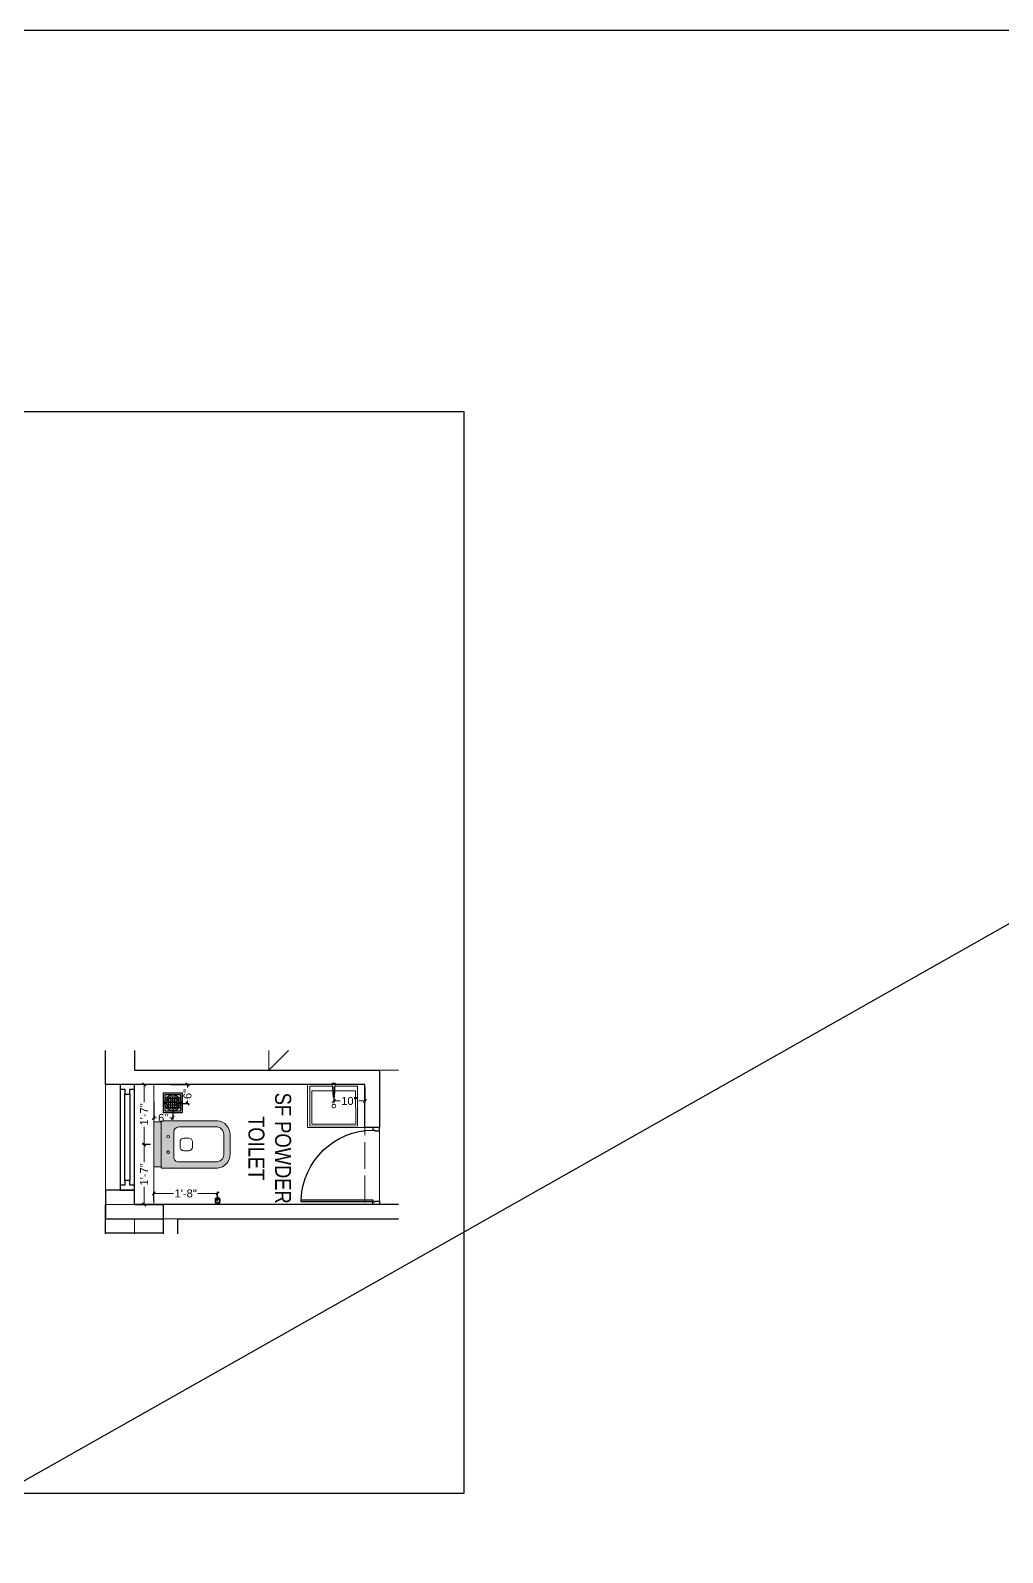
# Model space of a CAD drawing. Header units: millimetres. Extents: x 56222 to 3066687, y -650199 to -121287.
# Drawn here: x 157522.6 to 157826.2, y -177876.4 to -177400.9 of the extents above; entities that cross this region are included whole.
import ezdxf

# ---------------------------------------------------------------- set-up
doc = ezdxf.new("R2010")
doc.units = ezdxf.units.MM
doc.header["$MEASUREMENT"] = 0
doc.header["$PDMODE"] = 35
doc.linetypes.add('ACAD_ISO02W100', pattern=[15, 12, -3])
doc.linetypes.add('ACAD_ISO04W100', pattern=[30, 24, -3, 0, -3])
doc.layers.get('Defpoints').update_dxf_attribs({"color": 220})
for name, color, linetype in [('AR DOOR', 40, 'Continuous'), ('AR ELE-5', 134, 'Continuous'), ('SANIT', 232, 'Continuous'), ('WC-DET', 8, 'Continuous')]:
    doc.layers.add(name, color=color, linetype=linetype)
for name, color, linetype, lineweight in [('COLUMN', 1, 'Continuous', 30), ('dim05', 1, 'Continuous', 13), ('FIRST FLOOR_( STAIR )', 251, 'Continuous', 9), ('FURNITURE', 32, 'Continuous', 9), ('SECOND FLOOR', 7, 'Continuous', 9), ('SECOND FLOOR ( PLine )', 7, 'Continuous', 30), ('SECOND FLOOR ( TEXT )', 7, 'Continuous', 9), ('TILE', 14, 'Continuous', 9), ('wall', 7, 'Continuous', 30), ('XX~SLAB ( BEAM )~ ( DIM )', 7, 'Continuous', 9)]:
    doc.layers.add(name, color=color, linetype=linetype, lineweight=lineweight)
doc.layers.add('XX~SLAB ( PLINE )', color=251, linetype='Continuous', plot=False)
doc.styles.add('Arial', font='arial.ttf')
doc.styles.add("Cn_BT_0'-0", font='swissc.ttf')
doc.styles.get("Standard").update_dxf_attribs({"font": 'arial.ttf', "height": 6})
doc.dimstyles.new('ISO-25', dxfattribs={"dimtxt": 2.5, "dimasz": 1, "dimexe": 0.5, "dimexo": 1, "dimtad": 0, "dimdec": 1, "dimlunit": 4, "dimtxsty": 'Standard', "dimblk": 'OBLIQUE', "dimcen": 2.5, "dimclrd": 1, "dimclre": 1, "dimclrt": 5, "dimadec": 0, "dimazin": 0, "dimtfac": 1, "dimtdec": 1, "dimtmove": 0, "dimatfit": 3, "dimfxl": 1, "dimlwd": -1, "dimarcsym": 0})

# ---------------------------------------------------------------- blocks, each defined once
blk = doc.blocks.new('A$C3EC62B37')
at = {"layer": 'FURNITURE', "lineweight": 30, "ltscale": 0.25, "true_color": 0xffffff}
h = blk.add_hatch(color=7, dxfattribs=at)
h.dxf.hatch_style = 1
h.paths.add_polyline_path([(-12.22, 0), (-12.22, 2.35), (-26.26, 2.35), (-26.26, 0)])
h.paths.add_polyline_path([(-26.26, 2.35), (-12.22, 2.35, 0.414214), (-11.83, 2.74), (-11.83, 19.96, 0.388639), (-16.24, 23.87), (-22.38, 23.87, 0.379499), (-26.65, 19.96), (-26.65, 2.74, 0.414214)])
h.paths.add_polyline_path([(-15.35, 6.26), (-23.13, 6.26, -0.414214), (-24.7, 7.83), (-24.7, 19.96, -0.349567), (-22.37, 21.91), (-16.24, 21.91, -0.364948), (-13.78, 19.96), (-13.78, 7.83, -0.414214)], flags=16)
h.paths.add_polyline_path([(-18.46, 8.22), (-20.02, 8.22, -0.414214), (-21.2, 9.39), (-21.2, 10.96, -0.414214), (-20.02, 12.13), (-18.46, 12.13, -0.414214), (-17.28, 10.96), (-17.28, 9.39, -0.414214)], flags=0)
h.paths.add_polyline_path([(-22.06, 4.53, -1), (-21.27, 4.53, -1)], flags=16)
at = {"layer": 'FURNITURE', "color": 0, "linetype": 'ByBlock', "lineweight": -2}
for p, q in [((-22.24, 23.87), (-16.24, 23.87)), ((-26.65, 2.74), (-26.65, 19.96)), ((-24.7, 7.83), (-24.7, 19.96)), ((-22.24, 21.91), (-16.24, 21.91)), ((-13.78, 7.83), (-13.78, 19.96)), ((-11.83, 2.74), (-11.83, 19.96)), ((-21.2, 9.39), (-21.2, 10.96)), ((-20.02, 12.13), (-18.46, 12.13)), ((-17.28, 9.39), (-17.28, 10.96)), ((-23.13, 6.26), (-15.35, 6.26)), ((-20.02, 8.22), (-18.46, 8.22)), ((-26.26, 2.35), (-12.22, 2.35)), ((-26.26, 2.35), (-26.26, 0)), ((-26.26, 0), (-12.22, 0)), ((-26.26, 0), (-12.22, 0)), ((-12.22, 2.35), (-12.22, 0))]:
    blk.add_line(p, q, dxfattribs=at)
for centre in [(-21.66, 4.53), (-16.81, 4.53)]:
    blk.add_circle(centre, 0.391, dxfattribs=at)
for centre, radius, start, end in [((-22.31, 19.5), 4.37, 89.0873, 174.0395), ((-16.17, 19.5), 4.37, 5.9605, 90.9127), ((-22.31, 19.48), 2.44, 88.437, 168.6348), ((-16.17, 19.48), 2.44, 11.3652, 91.563), ((-20.02, 10.96), 1.17, 90, 180), ((-18.46, 10.96), 1.17, 0, 90), ((-23.13, 7.83), 1.57, 180, 270), ((-20.02, 9.39), 1.17, 180, 270), ((-18.46, 9.39), 1.17, 270, 0), ((-15.35, 7.83), 1.57, 270, 0), ((-26.26, 2.74), 0.391, 180, 270), ((-12.22, 2.74), 0.391, 270, 0)]:
    blk.add_arc(centre, radius, start, end, dxfattribs=at)
blk = doc.blocks.new('*U118')
for points in [[(-40, 0), (0, 0), (0, 30), (10, 30), (10, 100), (-40, 100)], [(0, 0), (0, -1120), (30, -1120), (30, 0)], [(1160, 0), (1120, 0), (1120, 30), (1110, 30), (1110, 100), (1160, 100)]]:
    blk.add_lwpolyline(points, close=True)
at = {"layer": 'AR ELE-5', "linetype": 'ByBlock', "ltscale": 15}
blk.add_arc((-2, 1), 1122, 272.373, 359.9653, dxfattribs=at)
blk = doc.blocks.new('_Oblique')
at = {"layer": 'wall', "color": 0, "lineweight": -2}
blk.add_line((-0.5, -0.5), (0.5, 0.5), dxfattribs=at)
blk = doc.blocks.new('*D505')
at = {"layer": 'Defpoints', "color": 0, "lineweight": 25, "transparency": 16777216}
for p in [(157561.05, -177730.18), (157558.06, -177748.93), (157561.05, -177748.93)]:
    blk.add_point(p, dxfattribs=at)
at = {"layer": 'dim05', "color": 1, "linetype": 'Continuous', "lineweight": -2, "transparency": 16777216}
for p, q in [((157560.05, -177730.18), (157557.56, -177730.18)), ((157560.05, -177748.93), (157557.56, -177748.93))]:
    blk.add_line(p, q, dxfattribs=at)
at = {"layer": 'dim05', "color": 1, "linetype": 'Continuous', "transparency": 16777216}
for p, q in [((157558.06, -177730.18), (157558.06, -177735.72)), ((157558.06, -177748.93), (157558.06, -177743.38))]:
    blk.add_line(p, q, dxfattribs=at)
at = {"layer": 'dim05', "color": 1, "transparency": 16777216}
for p, rotation in [((157558.06, -177730.18), 90), ((157558.06, -177748.93), 270)]:
    blk.add_blockref('_Oblique', p, dxfattribs=dict(at, rotation=rotation))
at = {"layer": 'dim05', "color": 5, "lineweight": 25, "transparency": 16777216, "insert": (157558.06, -177739.55), "char_height": 2.5, "attachment_point": 5, "rotation": 90, "style": 'Arial'}
blk.add_mtext('1\'-7"', dxfattribs=at)
blk = doc.blocks.new('*D506')
at = {"layer": 'Defpoints', "color": 0, "lineweight": 25, "transparency": 16777216}
for p in [(157561.05, -177748.93), (157558.06, -177767.68), (157559.82, -177767.68)]:
    blk.add_point(p, dxfattribs=at)
at = {"layer": 'dim05', "color": 1, "linetype": 'Continuous', "lineweight": -2, "transparency": 16777216}
for p, q in [((157560.05, -177748.93), (157557.56, -177748.93)), ((157558.82, -177767.68), (157557.56, -177767.68))]:
    blk.add_line(p, q, dxfattribs=at)
at = {"layer": 'dim05', "color": 1, "linetype": 'Continuous', "transparency": 16777216}
for p, q in [((157558.06, -177748.93), (157558.06, -177754.47)), ((157558.06, -177767.68), (157558.06, -177762.13))]:
    blk.add_line(p, q, dxfattribs=at)
at = {"layer": 'dim05', "color": 1, "transparency": 16777216}
for p, rotation in [((157558.06, -177748.93), 90), ((157558.06, -177767.68), 270)]:
    blk.add_blockref('_Oblique', p, dxfattribs=dict(at, rotation=rotation))
at = {"layer": 'dim05', "color": 5, "lineweight": 25, "transparency": 16777216, "insert": (157558.06, -177758.3), "char_height": 2.5, "attachment_point": 5, "rotation": 90, "style": 'Arial'}
blk.add_mtext('1\'-7"', dxfattribs=at)
blk = doc.blocks.new('A$C775F2B7C')
at = {"layer": 'WC-DET', "color": 7}
for points in [[(0.02, 0.076), (0.007, 0.076, 0.150223), (0, 0.06), (0, 0.037), (0.007, 0.004, 0.333354), (0.011, 0), (0.025, 0), (0.038, 0, 0.333354), (0.043, 0.004), (0.05, 0.037), (0.05, 0.06, 0.150223), (0.043, 0.076), (0.03, 0.076)], [(0.025, 0.02), (0.012, 0.02, -0.354974), (0.007, 0.023), (0, 0.057)], [(0.02, 0.076), (0.02, 0.082, -0.414214), (0.021, 0.083), (0.025, 0.083)], [(0.025, 0.076), (0.02, 0.076, 0.150223)], [(0.03, 0.076), (0.03, 0.082, 0.414214), (0.029, 0.083), (0.025, 0.083)], [(0.025, 0.02), (0.038, 0.02, 0.354974), (0.042, 0.023), (0.05, 0.057)]]:
    blk.add_lwpolyline(points, format="xyb", dxfattribs=at)
at = {"layer": 'WC-DET'}
for points in [[(0, 0.063), (0.025, 0.063)], [(0, 0.057), (0.025, 0.057)], [(0.001, 0.065), (0.025, 0.065)], [(0.049, 0.065), (0.025, 0.065)], [(0.049, 0.063), (0.025, 0.063)], [(0.05, 0.057), (0.025, 0.057)]]:
    blk.add_lwpolyline(points, dxfattribs=at)
at = {"layer": 'WC-DET', "color": 7}
blk.add_lwpolyline([(0.03, 0.076), (0.025, 0.076)], dxfattribs=at)
blk = doc.blocks.new('*D507')
at = {"layer": 'Defpoints', "color": 0, "lineweight": 25, "transparency": 16777216}
for p in [(157561.05, -177764.25), (157561.05, -177767.68), (157581.02, -177767.68)]:
    blk.add_point(p, dxfattribs=at)
at = {"layer": 'dim05', "color": 1, "linetype": 'Continuous', "lineweight": -2, "transparency": 16777216}
for p, q in [((157561.05, -177766.68), (157561.05, -177763.75)), ((157581.02, -177766.68), (157581.02, -177763.75))]:
    blk.add_line(p, q, dxfattribs=at)
at = {"layer": 'dim05', "color": 1, "linetype": 'Continuous', "transparency": 16777216}
for p, q in [((157561.05, -177764.25), (157567.2, -177764.25)), ((157581.02, -177764.25), (157574.86, -177764.25))]:
    blk.add_line(p, q, dxfattribs=at)
at = {"layer": 'dim05', "color": 1, "transparency": 16777216, "rotation": 180}
blk.add_blockref('_Oblique', (157561.05, -177764.25), dxfattribs=at)
at = {"layer": 'dim05', "color": 1, "transparency": 16777216}
blk.add_blockref('_Oblique', (157581.02, -177764.25), dxfattribs=at)
at = {"layer": 'dim05', "color": 5, "lineweight": 25, "transparency": 16777216, "insert": (157571.03, -177764.25), "char_height": 2.5, "attachment_point": 5, "style": 'Arial'}
blk.add_mtext('1\'-8"', dxfattribs=at)
blk = doc.blocks.new('*D508')
at = {"layer": 'Defpoints', "color": 0, "lineweight": 25, "transparency": 16777216}
for p in [(157617.29, -177729.79), (157627.05, -177730.18), (157617.29, -177735.35)]:
    blk.add_point(p, dxfattribs=at)
at = {"layer": 'dim05', "color": 1, "linetype": 'Continuous', "lineweight": -2, "transparency": 16777216}
for p, q in [((157617.29, -177730.79), (157617.29, -177735.85)), ((157627.05, -177731.18), (157627.05, -177735.85))]:
    blk.add_line(p, q, dxfattribs=at)
at = {"layer": 'dim05', "color": 1, "linetype": 'Continuous', "transparency": 16777216}
for p, q in [((157617.29, -177735.35), (157619.26, -177735.35)), ((157627.05, -177735.35), (157625.09, -177735.35))]:
    blk.add_line(p, q, dxfattribs=at)
at = {"layer": 'dim05', "color": 1, "transparency": 16777216, "rotation": 180}
blk.add_blockref('_Oblique', (157617.29, -177735.35), dxfattribs=at)
at = {"layer": 'dim05', "color": 1, "transparency": 16777216}
blk.add_blockref('_Oblique', (157627.05, -177735.35), dxfattribs=at)
at = {"layer": 'dim05', "color": 5, "lineweight": 25, "transparency": 16777216, "insert": (157622.17, -177735.35), "char_height": 2.5, "attachment_point": 5, "style": 'Arial'}
blk.add_mtext('10"', dxfattribs=at)
blk = doc.blocks.new('NAHNYsquare')
at = {"color": 253}
for p, q in [((5, -2.99), (1, -2.99)), ((4.89, -2.32), (1.11, -2.32)), ((4.89, -3.65), (1.11, -3.65)), ((4.49, -1.65), (1.51, -1.65)), ((4.49, -4.32), (1.51, -4.32)), ((1.67, -4.48), (1.67, -1.49)), ((2.33, -4.87), (2.33, -1.1)), ((3, -0.99), (3, -4.99)), ((3.67, -4.87), (3.67, -1.1)), ((4.33, -4.48), (4.33, -1.49))]:
    blk.add_line(p, q, dxfattribs=at)
for points in [[(0, -5.99), (6, -5.99), (6, 0.01), (0, 0.01)], [(0.5, -5.49), (5.5, -5.49), (5.5, -0.49), (0.5, -0.49)]]:
    blk.add_lwpolyline(points, close=True)
for radius in [2.5, 2]:
    blk.add_circle((3, -2.99), radius)
blk = doc.blocks.new('*D509')
at = {"layer": 'Defpoints', "color": 0, "lineweight": 25, "transparency": 16777216}
for p in [(157561.05, -177734.51), (157566.99, -177736.16), (157566.99, -177740.63)]:
    blk.add_point(p, dxfattribs=at)
at = {"layer": 'dim05', "color": 1, "linetype": 'Continuous', "lineweight": -2, "transparency": 16777216}
for p, q in [((157561.05, -177735.51), (157561.05, -177741.13)), ((157566.99, -177737.16), (157566.99, -177741.13))]:
    blk.add_line(p, q, dxfattribs=at)
at = {"layer": 'dim05', "color": 1, "linetype": 'Continuous', "transparency": 16777216}
for p, q in [((157561.05, -177740.63), (157561.95, -177740.63)), ((157566.99, -177740.63), (157566.09, -177740.63))]:
    blk.add_line(p, q, dxfattribs=at)
at = {"layer": 'dim05', "color": 1, "transparency": 16777216, "rotation": 180}
blk.add_blockref('_Oblique', (157561.05, -177740.63), dxfattribs=at)
at = {"layer": 'dim05', "color": 1, "transparency": 16777216}
blk.add_blockref('_Oblique', (157566.99, -177740.63), dxfattribs=at)
at = {"layer": 'dim05', "color": 5, "lineweight": 25, "transparency": 16777216, "insert": (157564.02, -177740.63), "char_height": 2.5, "attachment_point": 5, "style": 'Arial'}
blk.add_mtext('6"', dxfattribs=at)
blk = doc.blocks.new('*D510')
at = {"layer": 'Defpoints', "color": 0, "lineweight": 25, "transparency": 16777216}
for p in [(157565.43, -177730.18), (157566.99, -177736.16), (157571.61, -177736.16)]:
    blk.add_point(p, dxfattribs=at)
at = {"layer": 'dim05', "color": 1, "linetype": 'Continuous', "lineweight": -2, "transparency": 16777216}
for p, q in [((157566.43, -177730.18), (157572.11, -177730.18)), ((157567.99, -177736.16), (157572.11, -177736.16))]:
    blk.add_line(p, q, dxfattribs=at)
at = {"layer": 'dim05', "color": 1, "linetype": 'Continuous', "transparency": 16777216}
for p, q in [((157571.61, -177730.18), (157571.61, -177731.1)), ((157571.61, -177736.16), (157571.61, -177735.24))]:
    blk.add_line(p, q, dxfattribs=at)
at = {"layer": 'dim05', "color": 1, "transparency": 16777216}
for p, rotation in [((157571.61, -177730.18), 90), ((157571.61, -177736.16), 270)]:
    blk.add_blockref('_Oblique', p, dxfattribs=dict(at, rotation=rotation))
at = {"layer": 'dim05', "color": 5, "lineweight": 25, "transparency": 16777216, "insert": (157571.61, -177733.17), "char_height": 2.5, "attachment_point": 5, "rotation": 90, "style": 'Arial'}
blk.add_mtext('6"', dxfattribs=at)

msp = doc.modelspace()

# ---------------------------------------------------------------- linework, layer by layer
at = {"layer": 'COLUMN'}
msp.add_lwpolyline([(157555.049, -177767.676), (157564.049, -177767.676), (157564.049, -177776.676), (157546.049, -177776.676), (157546.049, -177767.676)], dxfattribs=at)
at = {"layer": 'FIRST FLOOR_( STAIR )'}
msp.add_line((157597.049, -177725.676), (157597.049, -177719.562), dxfattribs=at)
at = {"layer": 'FURNITURE'}
for points in [[(157627.049, -177743.676), (157627.049, -177730.176), (157609.09, -177730.176), (157609.09, -177743.676)], [(157617.532, -177734.172), (157617.059, -177734.172), (157616.846, -177729.794), (157617.739, -177729.793)]]:
    msp.add_lwpolyline(points, close=True, dxfattribs=at)
for points in [[(157616.889, -177730.687), (157609.854, -177730.699), (157609.862, -177743.175), (157624.74, -177743.158), (157624.733, -177730.682), (157617.697, -177730.686)], [(157616.962, -177732.175), (157610.451, -177732.187), (157610.457, -177742.579), (157624.144, -177742.563), (157624.138, -177732.17), (157617.626, -177732.175)]]:
    msp.add_lwpolyline(points, dxfattribs=at)
msp.add_circle((157617.297, -177736.937), 0.595, dxfattribs=at)
at = {"layer": 'SECOND FLOOR'}
for p, q in [((157546.049, -177776.855), (157546.049, -177719.562)), ((157555.049, -177725.676), (157555.049, -177719.562)), ((157627.049, -177730.176), (157546.049, -177730.176)), ((157631.549, -177725.676), (157555.049, -177725.676)), ((157561.049, -177767.676), (157561.049, -177730.176)), ((157627.049, -177737.676), (157627.049, -177730.176)), ((157631.549, -177767.676), (157631.549, -177725.676)), ((157637.564, -177767.676), (157546.049, -177767.676)), ((157637.564, -177772.176), (157546.049, -177772.176)), ((157555.049, -177776.855), (157555.049, -177772.176)), ((157564.049, -177772.176), (157564.049, -177776.855)), ((157568.549, -177772.176), (157568.549, -177776.855))]:
    msp.add_line(p, q, dxfattribs=at)
at = {"layer": 'SECOND FLOOR', "linetype": 'ACAD_ISO02W100', "ltscale": 0.7}
msp.add_line((157627.049, -177737.676), (157627.049, -177767.676), dxfattribs=at)
at = {"layer": 'SECOND FLOOR', "color": 1, "linetype": 'ACAD_ISO04W100'}
for p, q in [((157555.069, -177776.855), (157555.049, -177776.676)), ((157564.049, -177776.676), (157564.029, -177776.855))]:
    msp.add_line(p, q, dxfattribs=at)
at = {"layer": 'SECOND FLOOR ( PLine )'}
for points in [[(157555.049, -177719.562), (157555.049, -177725.676), (157631.549, -177725.676), (157631.549, -177730.176), (157631.549, -177743.676), (157627.049, -177743.676), (157627.049, -177730.176), (157627.049, -177730.176), (157546.049, -177730.176), (157546.049, -177719.562)], [(157555.049, -177767.676), (157555.049, -177763.176), (157546.049, -177763.176), (157546.049, -177767.676)], [(157546.049, -177767.676), (157546.049, -177767.676), (157546.049, -177772.176), (157564.049, -177772.176), (157564.049, -177776.855)], [(157637.564, -177767.676), (157555.049, -177767.676)], [(157568.549, -177776.855), (157568.549, -177772.176), (157637.564, -177772.176)]]:
    msp.add_lwpolyline(points, dxfattribs=at)
at = {"layer": 'TILE', "color": 1, "linetype": 'Continuous', "lineweight": 25}
msp.add_line((155066.713, -179242.65), (158321.234, -177400.874), dxfattribs=at)
msp.add_lwpolyline([(158321.234, -177400.874), (155066.713, -177400.874), (155066.713, -179242.65), (158321.234, -179242.65)], close=True, dxfattribs=at)
at = {"layer": 'XX~SLAB ( BEAM )~ ( DIM )'}
msp.add_line((157597.049, -177725.676), (157603.163, -177719.562), dxfattribs=at)
at = {"layer": 'XX~SLAB ( BEAM )~ ( DIM )', "color": 1, "lineweight": 30}
msp.add_lwpolyline([(157658.014, -177520.081), (157249.173, -177520.081), (157249.173, -177857.904), (157658.014, -177857.904)], close=True, dxfattribs=at)
at = {"layer": 'XX~SLAB ( BEAM )~ ( DIM )'}
msp.add_lwpolyline([(157637.564, -177725.676), (157597.049, -177725.676), (157597.049, -177719.562)], dxfattribs=at)
at = {"layer": 'XX~SLAB ( PLINE )'}
msp.add_line((157555.049, -177767.676), (157555.049, -177730.176), dxfattribs=at)
msp.add_lwpolyline([(157555.049, -177763.176), (157555.049, -177761.676), (157553.549, -177761.676), (157553.549, -177760.176), (157552.049, -177760.176), (157552.049, -177733.176), (157553.549, -177733.176), (157553.549, -177731.676), (157555.049, -177731.676), (157555.049, -177730.176), (157550.549, -177730.176), (157550.549, -177731.676), (157552.049, -177731.676), (157552.049, -177733.176), (157553.549, -177733.176), (157553.549, -177760.176), (157552.049, -177760.176), (157552.049, -177761.676), (157550.549, -177761.676), (157550.549, -177763.176), (157555.049, -177763.176), (157555.049, -177730.176), (157550.549, -177730.176), (157550.549, -177763.176)], close=True, dxfattribs=at)

# ---------------------------------------------------------------- block references
at = {"layer": 'AR DOOR', "linetype": 'ByBlock', "lineweight": -2, "extrusion": (0, 0, -1), "xscale": 0.02000000000004664, "yscale": 0.02000000000004664, "zscale": -0.02000000000004664, "rotation": 90}
msp.add_blockref('*U118', (-157629.549, -177766.876), dxfattribs=at)
at = {"layer": 'FURNITURE', "rotation": 270}
msp.add_blockref('A$C3EC62B37', (157561.049, -177768.165), dxfattribs=at)
at = {"layer": 'SANIT', "linetype": 'ByBlock', "rotation": 270}
msp.add_blockref('NAHNYsquare', (157570.018, -177732.926), dxfattribs=at)
at = {"layer": 'WC-DET', "xscale": -27.91359444021024, "yscale": 27.91359444021024, "zscale": 27.91359444021024}
msp.add_blockref('A$C775F2B7C', (157581.708, -177767.676), dxfattribs=at)

# ---------------------------------------------------------------- texts
at = {"layer": 'SECOND FLOOR ( TEXT )', "insert": (157597.266, -177750.095), "char_height": 5, "attachment_point": 5, "rotation": 270, "style": "Cn_BT_0'-0"}
msp.add_mtext('SF POWDER\\PTOILET', dxfattribs=at)

# ---------------------------------------------------------------- dimensions: what is measured, and where the dimension line sits
at = {"layer": 'dim05', "color": 27, "lineweight": 25, "true_color": 0x7d5120}
for base, p1, p2, picture, middle in [((157558.058821835, -177748.925848241), (157561.049281664, -177730.17584824), (157561.049281664, -177748.92584824), '*D505', (157558.058821835, -177739.550848241)), ((157571.608, -177736.159), (157565.432, -177730.176), (157566.988, -177736.159), '*D510', (157571.608, -177733.167)), ((157558.058821835, -177767.675848241), (157561.049281664, -177748.92584824), (157559.815165711, -177767.67584824), '*D506', (157558.058821835, -177758.300848241))]:
    dim = msp.add_linear_dim(base=base, p1=p1, p2=p2, angle=270, dimstyle='ISO-25', override={"dimtxsty": 'Arial'}, dxfattribs=at)
    dim.commit()
    dim.dimension.update_dxf_attribs({"geometry": picture, "text_midpoint": middle})
for base, p1, p2, override, picture, middle in [((157617.292, -177735.347), (157627.049, -177730.176), (157617.292, -177729.794), {"dimdec": 0, "dimtxsty": 'Arial'}, '*D508', (157622.171, -177735.347)), ((157566.988, -177740.628), (157561.049, -177734.508), (157566.988, -177736.159), {"dimtxsty": 'Arial'}, '*D509', (157564.018, -177740.628)), ((157561.049, -177764.25), (157581.016, -177767.676), (157561.049, -177767.676), {"dimtxsty": 'Arial'}, '*D507', (157571.033, -177764.25))]:
    dim = msp.add_linear_dim(base=base, p1=p1, p2=p2, dimstyle='ISO-25', override=override, dxfattribs=at)
    dim.commit()
    dim.dimension.update_dxf_attribs({"geometry": picture, "text_midpoint": middle})

doc.saveas('drawing.dxf')
